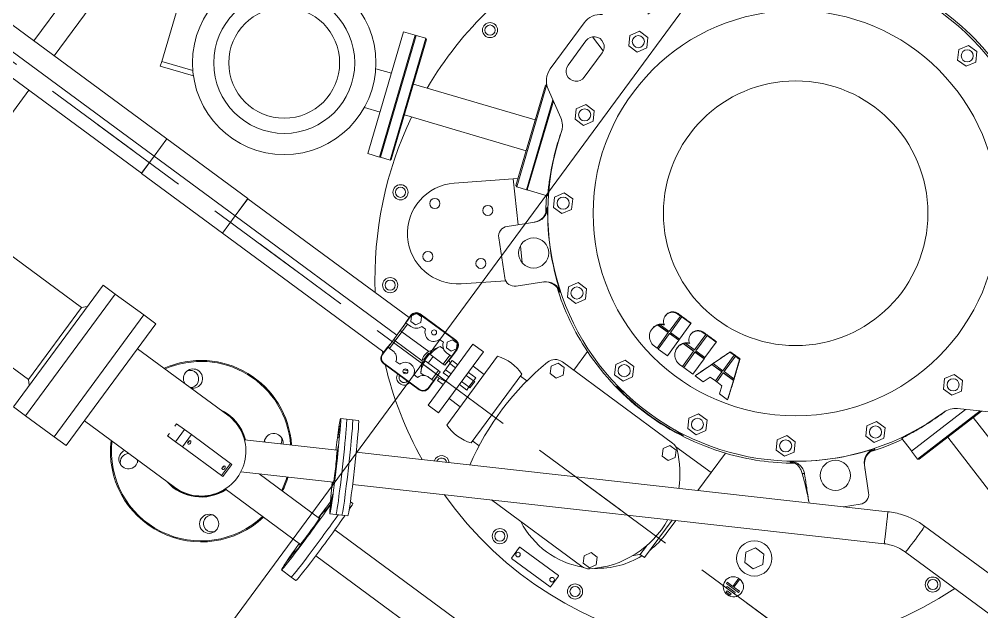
# Model space of a CAD drawing. Header units: metres. Extents: x 432095 to 435012, y 2470938 to 2473256.
# Drawn here: x 433751.678 to 433752.633, y 2471304.226 to 2471304.813 of the extents above; entities that cross this region are included whole.
import ezdxf

# ---------------------------------------------------------------- set-up
doc = ezdxf.new("R2010")
doc.units = ezdxf.units.M
doc.header["$MEASUREMENT"] = 0
for name, pattern in [('MB D$0$CHAIN', [0.3543, 0.2362, -0.0295, 0.0591, -0.0295]), ('MB D$0$DASHDOT', [1, 0.5, -0.25, 0, -0.25]), ('MB D$0$HIDDEN', [0.375, 0.25, -0.125])]:
    doc.linetypes.add(name, pattern=pattern)
doc.layers.add('cong trinh tram 110kv', color=7, linetype='Continuous', lineweight=5)
doc.layers.add('MB D$0$net dut du kien lam', color=8, linetype='MB D$0$HIDDEN', lineweight=20)

# ---------------------------------------------------------------- blocks, each defined once
blk = doc.blocks.new('MB D$0$MBA 63')
at = {"layer": 'MB D$0$net dut du kien lam', "color": 8, "linetype": 'MB D$0$DASHDOT', "ltscale": 0.5}
blk.add_line((102388.6, 36012.25), (102388.6, 25012.25), dxfattribs=at)
at = {"layer": 'MB D$0$net dut du kien lam', "color": 0, "linetype": 'ByBlock', "ltscale": 3}
blk.add_lwpolyline([(104138.6, 27512.25), (104138.6, 33512.25), (100638.6, 33512.25), (100638.6, 27512.25)], close=True, dxfattribs=at)
blk = doc.blocks.new('MB D$0$mba 1')
at = {"layer": 'cong trinh tram 110kv'}
for p, q in [((-21188.71, 6443.95), (-21203.71, 6443.95)), ((-21203.71, 6293.95), (-21203.71, 6443.95)), ((-21188.71, 6443.95), (-21188.71, 6293.95)), ((-21188.71, 6443.95), (-21188.71, 6293.95)), ((-21188.71, 6443.95), (-21153.71, 6443.95)), ((-21153.71, 6293.95), (-21153.71, 6443.95)), ((-21153.71, 6443.95), (-21138.71, 6443.95)), ((-21153.71, 6443.95), (-21153.71, 6293.95)), ((-21138.71, 6443.95), (-21138.71, 6293.95)), ((-21243.85, 6413.45), (-21207.71, 6413.45)), ((-21207.71, 6413.45), (-21203.71, 6417.45)), ((-21207.71, 6324.45), (-21207.71, 6413.45)), ((-21027.71, 6413.45), (-21138.71, 6413.45)), ((-20881.68, 6416.45), (-20893.67, 6416.45)), ((-20875.71, 6416.45), (-20881.68, 6416.45)), ((-20986.18, 6384.95), (-20893.57, 6384.95)), ((-20874.54, 6384.95), (-19414.72, 6384.95)), ((-21063.52, 6376.45), (-21053.62, 6376.45)), ((-21063.52, 6373.38), (-21063.52, 6376.45)), ((-21053.62, 6361.45), (-21053.62, 6376.45)), ((-21045.14, 6376.45), (-21053.62, 6376.45)), ((-21045.14, 6376.45), (-21045.14, 6361.45)), ((-21045.14, 6376.45), (-20997.05, 6376.45)), ((-20995.3, 6376.45), (-20997.05, 6376.45)), ((-20997.05, 6361.45), (-20997.05, 6376.45)), ((-20995.3, 6361.45), (-20995.3, 6376.45)), ((-21063.52, 6361.45), (-21063.52, 6364.52)), ((-21053.62, 6361.45), (-21063.52, 6361.45)), ((-21053.62, 6361.45), (-21045.14, 6361.45)), ((-20997.05, 6361.45), (-21045.14, 6361.45)), ((-20997.05, 6361.45), (-20995.3, 6361.45)), ((-20903.6, 6315.77), (-20983.75, 6362.04)), ((-20968, 6352.95), (-20893.57, 6352.95)), ((-20874.54, 6352.95), (-18367.7, 6352.95)), ((-20877.56, 6337.1), (-20887.95, 6343.1)), ((-20919.6, 6288.06), (-20999.75, 6334.33)), ((-20882.75, 6340.1), (-20872.36, 6334.11)), ((-21319.71, 6324.45), (-21207.71, 6324.45)), ((-21207.71, 6324.45), (-21203.71, 6320.45)), ((-21138.71, 6324.45), (-21027.71, 6324.45)), ((-20875.71, 6321.45), (-20878.65, 6321.45)), ((-20887.1, 6306.24), (-20427.63, 6040.84)), ((-21377.71, 6182.16), (-21377.71, 6296.57)), ((-21188.71, 6293.95), (-21203.71, 6293.95)), ((-21188.71, 6293.95), (-21153.71, 6293.95)), ((-21153.71, 6293.95), (-21138.71, 6293.95)), ((-20903.1, 6278.53), (-20443.63, 6013.13)), ((-20716.71, 6258.25), (-20716.71, 6271.65)), ((-20716.41, 6271.95), (-20669.01, 6271.95)), ((-20668.71, 6271.65), (-20668.71, 6258.25)), ((-20925.06, 6254.83), (-20935.45, 6260.83)), ((-20930.25, 6257.83), (-20919.86, 6251.83)), ((-20669.01, 6257.95), (-20716.41, 6257.95)), ((-20767.14, 6236.95), (-20655.86, 6236.95)), ((-20656.46, 6233.45), (-20660.21, 6226.95)), ((-20656.46, 6233.45), (-20648.96, 6233.45)), ((-20645.2, 6226.95), (-20648.96, 6233.45)), ((-20660.21, 6226.95), (-20656.46, 6220.45)), ((-20648.96, 6220.45), (-20656.46, 6220.45)), ((-20648.96, 6220.45), (-20645.2, 6226.95)), ((-20873.51, 6198.45), (-20873.51, 6123.45)), ((-20873.51, 6198.45), (-20860.51, 6198.45)), ((-20860.51, 6123.45), (-20860.51, 6198.45)), ((-20846.71, 6203.38), (-20846.71, 6118.53)), ((-20816.71, 6118.53), (-20816.71, 6203.38)), ((-20816.71, 6200.95), (-20808.73, 6200.95)), ((-20616.87, 6193.67), (-20621.58, 6198.8)), ((-20889.51, 6191.47), (-20933.51, 6191.47)), ((-20933.51, 6190.95), (-20933.51, 6191.47)), ((-20889.51, 6190.95), (-20933.51, 6190.95)), ((-20889.51, 6191.47), (-20889.51, 6190.95)), ((-20616.21, 6193.67), (-20616.87, 6193.67)), ((-20616.21, 6182.6), (-20616.21, 6193.67)), ((-20610.81, 6192.95), (-20616.21, 6192.95)), ((-20610.81, 6146.65), (-20610.81, 6192.95)), ((-21437.64, 6182.16), (-21238.84, 6182.16)), ((-21238.84, 6182.22), (-21138.84, 6182.22)), ((-21238.84, 6160.95), (-21238.84, 6182.22)), ((-21238.84, 6182.16), (-21238.84, 6160.95)), ((-21138.84, 6182.22), (-21138.84, 6160.95)), ((-21138.84, 6160.95), (-21138.84, 6182.16)), ((-20940.03, 6182.16), (-21138.84, 6182.16)), ((-20940.03, 6184.95), (-20939.51, 6184.95)), ((-20940.03, 6184.95), (-20940.03, 6176.22)), ((-20939.51, 6184.95), (-20939.51, 6175.95)), ((-20920.19, 6182.56), (-20924.83, 6182.56)), ((-20898.19, 6182.56), (-20902.83, 6182.56)), ((-20883.51, 6184.95), (-20882.98, 6184.95)), ((-20883.51, 6175.95), (-20883.51, 6184.95)), ((-20882.98, 6172.03), (-20882.98, 6184.95)), ((-20860.51, 6180.95), (-20846.71, 6180.95)), ((-20939.51, 6171.22), (-20940.03, 6176.22)), ((-20939.51, 6175.95), (-20939.51, 6165.19)), ((-20937.51, 6175.95), (-20939.51, 6175.95)), ((-20937.51, 6175.95), (-20933.51, 6175.95)), ((-20937.51, 6166.6), (-20937.51, 6175.95)), ((-20904.37, 6166.6), (-20898.22, 6177.25)), ((-20898.22, 6177.25), (-20894.18, 6177.25)), ((-20889.51, 6175.95), (-20885.51, 6175.95)), ((-20883.51, 6175.95), (-20885.51, 6175.95)), ((-20885.51, 6175.95), (-20885.51, 6164.97)), ((-20883.51, 6175.95), (-20883.51, 6164.97)), ((-20873.51, 6169.41), (-20883.16, 6170.93)), ((-20880.41, 6173.15), (-20873.51, 6173.15)), ((-20880.41, 6170.5), (-20880.41, 6173.15)), ((-20525.21, 6172.45), (-20520.21, 6172.45)), ((-20525.21, 6170.95), (-20525.21, 6172.45)), ((-20520.21, 6170.95), (-20525.21, 6170.95)), ((-20520.21, 6172.45), (-20520.21, 6170.95)), ((-21438.17, 6160.95), (-21238.84, 6160.95)), ((-21238.84, 6160.95), (-21238.84, 6139.73)), ((-21238.84, 6139.68), (-21238.84, 6160.95)), ((-21238.84, 6160.95), (-21138.84, 6160.95)), ((-21138.84, 6139.73), (-21138.84, 6160.95)), ((-20939.51, 6160.95), (-21138.84, 6160.95)), ((-21138.84, 6160.95), (-21138.84, 6139.68)), ((-20939.51, 6165.19), (-20939.51, 6156.7)), ((-20904.37, 6166.6), (-20937.51, 6166.6)), ((-20937.51, 6166.6), (-20937.51, 6155.29)), ((-20901.92, 6164.97), (-20903.68, 6164.97)), ((-20903.68, 6164.97), (-20903.68, 6156.92)), ((-20885.51, 6164.97), (-20901.92, 6164.97)), ((-20898.05, 6164.97), (-20898.05, 6156.92)), ((-20885.51, 6164.97), (-20883.51, 6164.97)), ((-20880.41, 6163.76), (-20873.51, 6163.76)), ((-20880.41, 6160.01), (-20880.41, 6163.76)), ((-20860.51, 6163.76), (-20851.51, 6163.76)), ((-20851.51, 6163.76), (-20851.51, 6160.01)), ((-20851.51, 6160.25), (-20850.11, 6160.25)), ((-20850.11, 6152.25), (-20850.11, 6160.25)), ((-20607.71, 6144.86), (-20607.71, 6160.95)), ((-20530.21, 6165.45), (-20515.21, 6165.45)), ((-20530.21, 6163.95), (-20530.21, 6165.45)), ((-20523.46, 6163.95), (-20530.21, 6163.95)), ((-20527.71, 6168.95), (-20517.71, 6168.95)), ((-20527.71, 6167.45), (-20527.71, 6168.95)), ((-20517.71, 6167.45), (-20527.71, 6167.45)), ((-20523.46, 6153.97), (-20523.46, 6163.95)), ((-20515.21, 6163.95), (-20521.96, 6163.95)), ((-20521.96, 6163.95), (-20521.96, 6153.97)), ((-20517.71, 6168.95), (-20517.71, 6167.45)), ((-20515.21, 6165.45), (-20515.21, 6163.95)), ((-20940.03, 6145.67), (-20939.51, 6150.67)), ((-20939.51, 6156.7), (-20939.51, 6145.95)), ((-20904.37, 6155.29), (-20937.51, 6155.29)), ((-20937.51, 6145.95), (-20937.51, 6155.29)), ((-20898.22, 6144.64), (-20904.37, 6155.29)), ((-20903.68, 6156.92), (-20901.92, 6156.92)), ((-20901.92, 6156.92), (-20885.51, 6156.92)), ((-20883.51, 6156.92), (-20885.51, 6156.92)), ((-20885.51, 6156.92), (-20885.51, 6145.95)), ((-20883.51, 6156.92), (-20883.51, 6145.95)), ((-20880.41, 6151.4), (-20883.16, 6150.96)), ((-20880.41, 6160.01), (-20873.51, 6160.01)), ((-20880.41, 6160.01), (-20880.41, 6152.5)), ((-20880.41, 6152.5), (-20873.51, 6152.5)), ((-20880.41, 6148.75), (-20880.41, 6152.5)), ((-20860.51, 6160.01), (-20851.51, 6160.01)), ((-20860.51, 6152.5), (-20851.51, 6152.5)), ((-20851.51, 6152.5), (-20851.51, 6160.01)), ((-20851.51, 6152.5), (-20851.51, 6148.75)), ((-20851.51, 6152.25), (-20850.11, 6152.25)), ((-20940.03, 6145.67), (-20940.03, 6136.95)), ((-20939.51, 6145.95), (-20937.51, 6145.95)), ((-20939.51, 6145.95), (-20939.51, 6136.95)), ((-20936.4, 6141.95), (-20939.28, 6136.95)), ((-20933.51, 6145.95), (-20937.51, 6145.95)), ((-20930.62, 6141.95), (-20936.4, 6141.95)), ((-20927.74, 6136.95), (-20930.62, 6141.95)), ((-20898.22, 6144.64), (-20894.18, 6144.64)), ((-20892.4, 6141.95), (-20895.28, 6136.95)), ((-20886.62, 6141.95), (-20892.4, 6141.95)), ((-20885.51, 6145.95), (-20889.51, 6145.95)), ((-20883.74, 6136.95), (-20886.62, 6141.95)), ((-20885.51, 6145.95), (-20883.51, 6145.95)), ((-20883.51, 6136.95), (-20883.51, 6145.95)), ((-20882.98, 6136.95), (-20882.98, 6149.87)), ((-20880.41, 6148.75), (-20873.51, 6148.75)), ((-20860.51, 6148.75), (-20851.51, 6148.75)), ((-21437.64, 6139.73), (-21238.84, 6139.73)), ((-21402.71, 6139.73), (-21402.71, 5642)), ((-21377.71, 5649.17), (-21377.71, 6139.73)), ((-21238.84, 6139.68), (-21138.84, 6139.68)), ((-20940.03, 6139.73), (-21138.84, 6139.73)), ((-20939.51, 6136.95), (-20940.03, 6136.95)), ((-20939.28, 6136.95), (-20936.4, 6131.95)), ((-20936.4, 6131.95), (-20930.62, 6131.95)), ((-20930.62, 6131.95), (-20927.74, 6136.95)), ((-20920.19, 6139.33), (-20924.83, 6139.33)), ((-20898.19, 6139.33), (-20902.83, 6139.33)), ((-20895.28, 6136.95), (-20892.4, 6131.95)), ((-20892.4, 6131.95), (-20886.62, 6131.95)), ((-20886.62, 6131.95), (-20883.74, 6136.95)), ((-20882.98, 6136.95), (-20883.51, 6136.95)), ((-20860.51, 6140.95), (-20846.71, 6140.95)), ((-20527.91, 6137.95), (-20533.1, 6128.95)), ((-20517.51, 6137.95), (-20527.91, 6137.95)), ((-20512.32, 6128.95), (-20517.51, 6137.95)), ((-20933.51, 6130.95), (-20889.51, 6130.95)), ((-20933.51, 6130.42), (-20933.51, 6130.95)), ((-20933.51, 6130.42), (-20889.51, 6130.42)), ((-20889.51, 6130.95), (-20889.51, 6130.42)), ((-20873.51, 6123.45), (-20860.51, 6123.45)), ((-20533.1, 6128.95), (-20527.91, 6119.95)), ((-20517.51, 6119.95), (-20512.32, 6128.95)), ((-20816.71, 6120.95), (-20808.73, 6120.95)), ((-20527.91, 6119.95), (-20517.51, 6119.95)), ((-20607.71, 6085.95), (-20607.71, 6107.91)), ((-20794.46, 6101.45), (-20798.21, 6094.95)), ((-20798.21, 6094.95), (-20794.46, 6088.45)), ((-20794.46, 6101.45), (-20786.96, 6101.45)), ((-20783.2, 6094.95), (-20786.96, 6101.45)), ((-20786.96, 6088.45), (-20783.2, 6094.95)), ((-20656.46, 6101.45), (-20660.21, 6094.95)), ((-20660.21, 6094.95), (-20656.46, 6088.45)), ((-20656.46, 6101.45), (-20648.96, 6101.45)), ((-20645.2, 6094.95), (-20648.96, 6101.45)), ((-20648.96, 6088.45), (-20645.2, 6094.95)), ((-21288.5, 6080.8), (-21286.79, 6085.5)), ((-21254.59, 6073.78), (-21286.79, 6085.5)), ((-20786.96, 6088.45), (-20794.46, 6088.45)), ((-20655.86, 6084.95), (-20791.64, 6084.95)), ((-20777.71, 6061.85), (-20777.71, 6084.95)), ((-20648.96, 6088.45), (-20656.46, 6088.45)), ((-20607.71, 6085.95), (-20651.06, 6085.95)), ((-20607.71, 6061.85), (-20607.71, 6085.95)), ((-21288.5, 6080.8), (-21312.44, 6015.02)), ((-21288.5, 6080.8), (-21258.29, 6069.81)), ((-20884.61, 6053.54), (-20918.43, 6082.13)), ((-20742.29, 6064.65), (-20747.51, 6055.67)), ((-20747.51, 6055.67), (-20742.34, 6046.65)), ((-20731.9, 6064.62), (-20742.29, 6064.65)), ((-20731.95, 6046.62), (-20726.73, 6055.61)), ((-20726.73, 6055.61), (-20731.9, 6064.62)), ((-20652.16, 6064.39), (-20657.38, 6055.41)), ((-20657.38, 6055.41), (-20652.21, 6046.39)), ((-20641.77, 6064.36), (-20652.16, 6064.39)), ((-20641.82, 6046.36), (-20636.6, 6055.35)), ((-20636.6, 6055.35), (-20641.77, 6064.36)), ((-20887.16, 6051.69), (-20915.45, 6023.4)), ((-20853.36, 6032.03), (-20873.02, 6051.69)), ((-20742.34, 6046.65), (-20731.95, 6046.62)), ((-20652.21, 6046.39), (-20641.82, 6046.36)), ((-21069.59, 6033.16), (-21112.69, 5914.76)), ((-21101.41, 5910.66), (-21058.31, 6029.06)), ((-21057.38, 6028.72), (-21100.47, 5910.32)), ((-21058.31, 6029.06), (-21069.59, 6033.16)), ((-21058.66, 6028.12), (-21057.38, 6028.72)), ((-21047.98, 6025.3), (-21057.38, 6028.72)), ((-20881.97, 6029.55), (-20893.53, 6016.99)), ((-20825.66, 6030.4), (-20830.88, 6021.42)), ((-20815.27, 6030.37), (-20825.66, 6030.4)), ((-20810.1, 6021.36), (-20815.27, 6030.37)), ((-20568.99, 6029.66), (-20574.21, 6020.68)), ((-20558.6, 6029.63), (-20568.99, 6029.66)), ((-20553.43, 6020.62), (-20558.6, 6029.63)), ((-20551.28, 6030.37), (-20550.68, 6030.99)), ((-20469.97, 6023.4), (-20481.68, 6035.11)), ((-20405.64, 6034.95), (-18827.7, 6034.95)), ((-21091.07, 5906.9), (-21047.98, 6025.3)), ((-21047.38, 6024.02), (-21089.79, 5907.49)), ((-21047.38, 6024.02), (-21047.98, 6025.3)), ((-20830.88, 6021.42), (-20825.71, 6012.4)), ((-20815.32, 6012.37), (-20810.1, 6021.36)), ((-20727.36, 6018.23), (-20724.16, 6018.22)), ((-20724.16, 6018.22), (-20724.22, 5999.31)), ((-20722.56, 6017.96), (-20724.16, 6017.96)), ((-20722.62, 5999.31), (-20722.56, 6018.22)), ((-20722.56, 6018.22), (-20711.36, 6018.18)), ((-20711.36, 6018.18), (-20711.42, 5999.28)), ((-20696.16, 6018.14), (-20692.96, 6018.13)), ((-20692.96, 6018.13), (-20693.02, 5999.22)), ((-20691.36, 6017.87), (-20692.96, 6017.87)), ((-20691.42, 5999.22), (-20691.36, 6018.13)), ((-20691.36, 6018.13), (-20680.16, 6018.09)), ((-20680.16, 6018.09), (-20680.22, 5999.19)), ((-20670.7, 5999.16), (-20677.36, 6018.09)), ((-20677.36, 6018.09), (-20677.36, 6017.64)), ((-20677.36, 6018.09), (-20667.3, 6018.06)), ((-20664.52, 6010.17), (-20667.3, 6018.06)), ((-20650.25, 6010.13), (-20647.43, 6018)), ((-20647.43, 6018), (-20637.36, 6017.97)), ((-20644.14, 5999.08), (-20637.36, 6017.97)), ((-20637.36, 6017.97), (-20637.37, 6017.31)), ((-20574.21, 6020.68), (-20569.04, 6011.66)), ((-20558.65, 6011.63), (-20553.43, 6020.62)), ((-20915.45, 6009.26), (-20895.79, 5989.6)), ((-20825.71, 6012.4), (-20815.32, 6012.37)), ((-20664.52, 6010.17), (-20658.19, 6010.15)), ((-20658.19, 6010.15), (-20658.22, 5999.12)), ((-20658.19, 6009.89), (-20656.59, 6009.89)), ((-20656.62, 5999.12), (-20656.59, 6010.15)), ((-20656.59, 6010.15), (-20650.25, 6010.13)), ((-20569.04, 6011.66), (-20558.65, 6011.63)), ((-20489.63, 5989.59), (-20469.94, 6009.33)), ((-21084.3, 5992.76), (-21099.54, 5998.31)), ((-20983.17, 6005.92), (-20938.68, 5967.95)), ((-20907.74, 6001.55), (-20938.68, 5967.95)), ((-20739.4, 6005.83), (-20739.4, 6006.45)), ((-20737.02, 5999.35), (-20737.02, 5999.09)), ((-20724.22, 5999.31), (-20737.02, 5999.35)), ((-20737.02, 5999.09), (-20724.22, 5999.05)), ((-20724.22, 5999.31), (-20724.22, 5999.05)), ((-20711.42, 5999.28), (-20722.62, 5999.31)), ((-20722.62, 5999.05), (-20722.62, 5999.31)), ((-20722.62, 5999.05), (-20711.42, 5999.01)), ((-20711.42, 5999.28), (-20711.42, 5999.01)), ((-20711.42, 5999.01), (-20711.42, 5997.7)), ((-20708.2, 6005.91), (-20708.2, 6006.36)), ((-20705.82, 5999.26), (-20705.82, 5999)), ((-20693.02, 5999.22), (-20705.82, 5999.26)), ((-20705.82, 5999), (-20693.02, 5998.96)), ((-20693.02, 5999.22), (-20693.02, 5998.96)), ((-20691.42, 5998.96), (-20691.42, 5999.22)), ((-20680.22, 5999.19), (-20691.42, 5999.22)), ((-20691.42, 5998.96), (-20680.22, 5998.92)), ((-20680.22, 5999.19), (-20680.22, 5998.92)), ((-20680.22, 5998.92), (-20680.22, 5997.61)), ((-20670.7, 5998.9), (-20670.7, 5999.16)), ((-20658.22, 5999.12), (-20670.7, 5999.16)), ((-20670.14, 5997.32), (-20670.7, 5998.9)), ((-20670.7, 5998.9), (-20658.22, 5998.86)), ((-20658.22, 5999.12), (-20658.22, 5998.86)), ((-20644.14, 5999.08), (-20656.62, 5999.12)), ((-20656.62, 5998.86), (-20656.62, 5999.12)), ((-20656.62, 5998.86), (-20644.14, 5998.82)), ((-20644.7, 5997.25), (-20644.14, 5998.82)), ((-20644.14, 5999.08), (-20644.14, 5998.82)), ((-20405.63, 6002.95), (-19811.09, 6002.95)), ((-20735.58, 5997.77), (-20724.22, 5997.74)), ((-20735.58, 5997.77), (-20735.58, 5997.51)), ((-20724.22, 5997.74), (-20724.28, 5978.83)), ((-20722.68, 5978.82), (-20722.62, 5997.73)), ((-20722.62, 5997.73), (-20711.42, 5997.7)), ((-20711.42, 5997.7), (-20711.48, 5978.79)), ((-20704.38, 5997.68), (-20704.38, 5997.42)), ((-20704.38, 5997.68), (-20693.02, 5997.65)), ((-20693.02, 5997.65), (-20693.08, 5978.74)), ((-20691.48, 5978.73), (-20691.42, 5997.64)), ((-20691.42, 5997.64), (-20680.22, 5997.61)), ((-20680.22, 5997.61), (-20680.28, 5978.7)), ((-20663.48, 5978.65), (-20670.14, 5997.58)), ((-20670.14, 5997.58), (-20658.22, 5997.55)), ((-20670.14, 5997.58), (-20670.14, 5997.32)), ((-20658.22, 5997.55), (-20658.28, 5978.64)), ((-20656.68, 5978.63), (-20656.62, 5997.54)), ((-20656.62, 5997.54), (-20644.7, 5997.51)), ((-20651.48, 5978.62), (-20644.7, 5997.51)), ((-20644.7, 5997.51), (-20644.7, 5997.25)), ((-21063.11, 5980.79), (-20944.71, 5937.7)), ((-20736.45, 5987.12), (-20736.45, 5987.73)), ((-20736.45, 5987.12), (-20736.45, 5987.12)), ((-20727.48, 5978.29), (-20727.48, 5978.84)), ((-20724.28, 5978.83), (-20727.48, 5978.84)), ((-20724.28, 5978.83), (-20724.28, 5978.57)), ((-20711.48, 5978.79), (-20722.68, 5978.82)), ((-20722.68, 5978.56), (-20722.68, 5978.82)), ((-20711.48, 5978.79), (-20711.48, 5978.33)), ((-20705.25, 5987.19), (-20705.25, 5987.64)), ((-20693.08, 5978.74), (-20696.28, 5978.75)), ((-20696.28, 5978.75), (-20696.23, 5978.31)), ((-20693.08, 5978.74), (-20693.08, 5978.48)), ((-20680.28, 5978.7), (-20691.48, 5978.73)), ((-20691.48, 5978.47), (-20691.48, 5978.73)), ((-20967.97, 5873.8), (-20932.4, 5971.52)), ((-20931.12, 5972.12), (-20967.28, 5872.77)), ((-20932.4, 5971.52), (-20931.12, 5972.12)), ((-20931.12, 5972.12), (-20921.72, 5968.7)), ((-20894.14, 5970.37), (-20894.14, 5970.37)), ((-20722.68, 5978.56), (-20724.28, 5978.57)), ((-20693.08, 5978.48), (-20691.48, 5978.47)), ((-20680.28, 5978.7), (-20680.28, 5978.26)), ((-20658.28, 5978.64), (-20663.48, 5978.65)), ((-20663.48, 5978.14), (-20663.48, 5978.65)), ((-20658.28, 5978.64), (-20658.28, 5978.38)), ((-20658.28, 5978.38), (-20656.68, 5978.37)), ((-20651.48, 5978.62), (-20656.68, 5978.63)), ((-20656.68, 5978.37), (-20656.68, 5978.63)), ((-20651.48, 5978.62), (-20651.48, 5978.03)), ((-20439.5, 5918.2), (-20232.51, 5977.55)), ((-21097.98, 5955.17), (-21113.23, 5960.72)), ((-20953.55, 5881.25), (-20921.72, 5968.7)), ((-20920.82, 5968.27), (-20952.21, 5882.02)), ((-20938.68, 5967.95), (-20934.88, 5964.7)), ((-20921.12, 5967.42), (-20921.72, 5968.7)), ((-20920.78, 5968.36), (-20921.72, 5968.7)), ((-20901.4, 5961.2), (-20920.82, 5968.27)), ((-20901.38, 5961.24), (-20901.31, 5961.22)), ((-20889.58, 5966.85), (-20894.8, 5957.87)), ((-20879.19, 5966.82), (-20889.58, 5966.85)), ((-20874.02, 5957.81), (-20879.19, 5966.82)), ((-20505.44, 5965.74), (-20510.66, 5956.76)), ((-20495.05, 5965.71), (-20505.44, 5965.74)), ((-20489.88, 5956.7), (-20495.05, 5965.71)), ((-21074.06, 5950.72), (-20955.66, 5907.62)), ((-20894.8, 5957.87), (-20889.63, 5948.85)), ((-20879.24, 5948.82), (-20874.02, 5957.81)), ((-20510.66, 5956.76), (-20505.49, 5947.74)), ((-20495.1, 5947.71), (-20489.88, 5956.7)), ((-20475.37, 5946.3), (-20460.34, 5950.61)), ((-20460.34, 5950.61), (-20460.27, 5950.73)), ((-20460.27, 5950.73), (-20450.66, 5953.49)), ((-20460.27, 5950.73), (-20441.59, 5885.57)), ((-20429.1, 5878.31), (-20450.66, 5953.49)), ((-20449.42, 5952.8), (-20450.66, 5953.49)), ((-20449.42, 5952.8), (-20427.86, 5877.59)), ((-20889.63, 5948.85), (-20879.24, 5948.82)), ((-20505.49, 5947.74), (-20495.1, 5947.71)), ((-20475.39, 5946.34), (-20475.39, 5946.35)), ((-20430.68, 5887.44), (-20223.69, 5946.79)), ((-21101.41, 5910.66), (-21112.69, 5914.76)), ((-21101.07, 5911.6), (-21100.47, 5910.32)), ((-21091.07, 5906.9), (-21100.47, 5910.32)), ((-21089.79, 5907.49), (-21091.07, 5906.9)), ((-20936.65, 5890.94), (-20963.58, 5875.5)), ((-20924.31, 5883.68), (-20929.53, 5874.7)), ((-20913.92, 5883.65), (-20924.31, 5883.68)), ((-20908.75, 5874.64), (-20913.92, 5883.65)), ((-20421.58, 5873.94), (-20448.42, 5889.54)), ((-20967.97, 5873.8), (-20967.43, 5872.63)), ((-20929.53, 5874.7), (-20924.36, 5865.68)), ((-20913.97, 5865.65), (-20908.75, 5874.64)), ((-20471.19, 5882.37), (-20476.41, 5873.39)), ((-20460.8, 5882.34), (-20471.19, 5882.37)), ((-20455.63, 5873.33), (-20460.8, 5882.34)), ((-20924.36, 5865.68), (-20913.97, 5865.65)), ((-20476.41, 5873.39), (-20471.24, 5864.37)), ((-20471.24, 5864.37), (-20460.85, 5864.34)), ((-20460.85, 5864.34), (-20455.63, 5873.33)), ((-20973.63, 5858.21), (-20973.79, 5801.3)), ((-20961.75, 5814.7), (-20961.66, 5844.7)), ((-20941.66, 5844.69), (-20941.75, 5814.69)), ((-20942, 5812.5), (-20958.86, 5807.66)), ((-20924.57, 5793.55), (-20929.79, 5784.56)), ((-20914.18, 5793.52), (-20924.57, 5793.55)), ((-20909.01, 5784.5), (-20914.18, 5793.52)), ((-20929.79, 5784.56), (-20924.62, 5775.55)), ((-20914.23, 5775.52), (-20909.01, 5784.5)), ((-20924.62, 5775.55), (-20914.23, 5775.52)), ((-20653.47, 5611.27), (-20658.69, 5602.29)), ((-20643.07, 5611.24), (-20653.47, 5611.27)), ((-20637.9, 5602.23), (-20643.07, 5611.24)), ((-20658.69, 5602.29), (-20653.52, 5593.27)), ((-20643.13, 5593.24), (-20637.9, 5602.23)), ((-20653.52, 5593.27), (-20643.13, 5593.24))]:
    blk.add_line(p, q, dxfattribs=at)
at = {"layer": 'cong trinh tram 110kv', "linetype": 'MB D$0$CHAIN', "ltscale": 21.168501}
blk.add_line((-14658.04, 6168.95), (-22753.16, 6168.95), dxfattribs=at)
at = {"layer": 'cong trinh tram 110kv'}
for centre, radius in [((-20978.52, 6422.21), 9.5), ((-20739.05, 6260.91), 7.5), ((-20739.05, 6260.91), 5.05), ((-20713.71, 6264.95), 2.3), ((-20671.71, 6264.95), 2.3), ((-20646.37, 6260.91), 7.5), ((-20646.37, 6260.91), 5.05), ((-20911.51, 6184.95), 2.5), ((-20522.71, 6128.95), 17.5), ((-20974.35, 6125.06), 7.5), ((-20911.51, 6136.95), 2.5), ((-20974.35, 6125.06), 5.05), ((-21189.81, 6009.88), 91), ((-20961.05, 6079.99), 5), ((-21189.81, 6009.88), 70), ((-21189.81, 6009.88), 55), ((-20914.66, 6054.28), 5), ((-20737.12, 6055.64), 6), ((-20646.99, 6055.38), 6), ((-21020.69, 6044.8), 7.5), ((-21020.69, 6044.8), 5.05), ((-20364.73, 6044.8), 7.5), ((-20364.73, 6044.8), 5.05), ((-20986.76, 6033.61), 5), ((-20692.71, 5828.95), 201), ((-20878.68, 6014.92), 15), ((-20820.49, 6021.39), 6), ((-20563.82, 6020.65), 6), ((-20506.74, 6014.92), 15), ((-20940.37, 6007.9), 5), ((-20884.41, 5957.84), 6), ((-20692.71, 5828.95), 131.23), ((-20500.27, 5956.73), 6), ((-20919.14, 5874.67), 6), ((-20466.02, 5873.36), 6), ((-21044.67, 5862.61), 7.5), ((-21044.67, 5862.61), 5.05), ((-20919.4, 5784.53), 6), ((-20648.3, 5602.26), 6)]:
    blk.add_circle(centre, radius, dxfattribs=at)
for centre, radius, start, end in [((-21027.71, 6368.95), 90, 10.24035, 150.36688), ((-21027.71, 6368.95), 89, 10.35667, 150), ((-21080.97, 6418.13), 9.5, 330.43686, 209.56314), ((-20976.44, 6420.21), 8.5, 34.72881, 237.54908), ((-21078.97, 6420.21), 8.5, 124.72881, 232.74137), ((-21078.97, 6420.21), 8.5, 307.25863, 327.54908), ((-21027.71, 6368.95), 45.5, 20.58817, 102.03457), ((-21027.71, 6368.95), 45, 20.8275, 98.54908), ((-21027.71, 6368.95), 44.5, 270, 90), ((-21027.71, 6368.95), 89, 340.35667, 349.64333), ((-21027.71, 6368.95), 90, 340.24035, 349.75965), ((-21027.71, 6368.95), 45.5, 257.96543, 309.41183), ((-21027.71, 6368.95), 45, 261.45092, 309.1725), ((-21027.71, 6368.95), 90, 209.63312, 319.75965), ((-21027.71, 6368.95), 89, 210, 319.64333), ((-21076.9, 6315.68), 9.5, 112.7278, 67.2722), ((-21078.97, 6317.68), 8.5, 214.72881, 52.74137), ((-20974.45, 6319.76), 9.5, 150.20421, 329.79579), ((-20976.44, 6317.68), 8.5, 131.02102, 147.54908), ((-20976.44, 6317.68), 8.5, 304.72881, 348.97898), ((-20692.71, 5908.95), 370, 19.90981, 108.1511), ((-20716.41, 6271.65), 0.3, 90, 180), ((-20669.01, 6271.65), 0.3, 0, 90), ((-20716.41, 6258.25), 0.3, 180, 270), ((-20669.01, 6258.25), 0.3, 270, 0), ((-20692.71, 5908.95), 370, 114.50052, 130.21895), ((-20828.56, 6236.92), 7.5, 159.63558, 320.34189), ((-20828.56, 6236.92), 5.05, 164.39086, 315.58661), ((-20692.71, 6160.95), 85, 63.27676, 116.60468), ((-20655.86, 6224.95), 12, 50.45136, 90), ((-20708.71, 6160.95), 95, 352.64046, 50.45136), ((-20692.71, 6160.95), 85, 22.11523, 55.41369), ((-20541.71, 6160.95), 270, 166.98892, 194.36286), ((-20831.71, 6160.95), 45, 70.52878, 109.47122), ((-20933.51, 6184.95), 6.53, 90, 180), ((-20933.51, 6184.95), 6, 90, 180), ((-20908.82, 6190.59), 7.5, 6.77735, 173.22265), ((-20908.82, 6190.59), 5.05, 10.08799, 169.91201), ((-20889.51, 6184.95), 6.53, 0, 90), ((-20889.51, 6184.95), 6, 0, 90), ((-20692.71, 5908.95), 370, 131.94734, 132.40351), ((-20933.51, 6184.95), 9, 270, 344.61785), ((-20911.51, 6184.95), 9, 195.38215, 344.61785), ((-20908.82, 6190.59), 7.5, 226.31428, 262.6966), ((-20908.82, 6190.59), 5.05, 221.97545, 267.03543), ((-20889.51, 6184.95), 9, 195.38215, 238.74318), ((-20692.71, 6160.95), 85, 0, 15.52165), ((-20522.71, 6163.95), 10, 274.30122, 265.69878), ((-20522.71, 6163.95), 10, 265.69878, 274.30122), ((-20933.51, 6136.95), 9, 15.38215, 90), ((-20911.51, 6136.95), 9, 15.38215, 164.61785), ((-20889.51, 6136.95), 9, 121.25682, 164.61785), ((-20692.71, 5908.95), 370, 141.40964, 169.20304), ((-20933.51, 6136.95), 6.53, 180, 270), ((-20933.51, 6136.95), 6, 180, 270), ((-20889.51, 6136.95), 6, 270, 0), ((-20889.51, 6136.95), 6.53, 270, 0), ((-20831.71, 6160.95), 45, 250.52878, 289.47122), ((-20708.71, 6160.95), 95, 309.54864, 332.75642), ((-20950.71, 6043.95), 50, 49.7844, 229.51925), ((-20791.64, 6096.95), 12, 194.36286, 270), ((-20655.86, 6096.95), 12, 270, 309.54864), ((-20692.71, 5828.95), 246, 17.02484, 162.64458), ((-20692.71, 5828.95), 247.93, 69.95078, 110.04922), ((-20692.71, 5828.95), 247.51, 80.33346, 99.66654), ((-20692.71, 5828.95), 248, 110.04405, 126.34575), ((-20692.71, 5828.95), 248, 53.74386, 69.95595), ((-20880.09, 6044.61), 10, 45, 135), ((-20505.33, 6044.61), 10, 128.91098, 135.30875), ((-20692.71, 5828.95), 246.12, 125.07403, 144.92806), ((-20692.71, 5828.95), 246.12, 35.07556, 54.92497), ((-20908.38, 6016.33), 10, 135, 225), ((-20477.04, 6016.33), 10, 315.42444, 45), ((-20692.71, 5828.95), 247.88, 143.72416, 147.65419), ((-20692.71, 5828.95), 248, 28.33986, 36.34303), ((-20692.71, 5908.95), 370, 174.26577, 205.47383), ((-20692.71, 5908.95), 370, 210.54164, 1.45836), ((-20946.6, 5908.29), 20, 299.83471, 342.64458), ((-20438.37, 5906.83), 20, 197.02484, 239.83471), ((-20953.63, 5858.15), 20, 119.83471, 179.83471), ((-20951.66, 5844.69), 10, 359.97149, 179.97159), ((-20951.75, 5814.69), 10, 179.97149, 359.9716), ((-20953.79, 5801.25), 20, 179.83471, 239.83471), ((-20692.71, 5828.95), 246, 197.02484, 342.64458), ((-20692.71, 5828.95), 248, 248.65516, 291.34484)]:
    blk.add_arc(centre, radius, start, end, dxfattribs=at)
for centre, major_axis, ratio, start_param, end_param in [((-20893.67, 6368.95), (0, 47.5), 0.026177, 3.950463, 7.510421), ((-20881.68, 6368.95), (0, 47.5), 0.026177, 4.028248, 6.283185), ((-20875.71, 6368.95), (0, 47.5), 0.026177, 3.932028, 6.283185), ((-20893.67, 6368.95), (0, 16.5), 0.026177, 2.894784, 6.529994), ((-21044.43, 6368.95), (0, 2), 0.707107, 3.989655, 5.435123), ((-21002, 6368.95), (0, 2), 0.707107, 3.989655, 5.435123), ((-20893.67, 6368.95), (0, -47.5), 0.026177, 5.05595, 5.558282), ((-20911.7, 6301.97), (-23.75, -41.14), 0.026177, 5.05595, 10.652013), ((-20893.08, 6338.89), (0, 6), 0.026177, 4.185123, 8.464745), ((-20906.5, 6298.97), (-23.75, -41.14), 0.026177, 0, 3.141593), ((-20901.31, 6295.97), (23.75, 41.14), 0.026177, 3.141593, 6.283185), ((-20896.11, 6292.97), (23.75, 41.14), 0.026177, 3.141593, 6.283185), ((-20875.71, 6368.95), (0, -47.5), 0.026177, 0, 0.537794), ((-20911.7, 6301.97), (8.25, 14.29), 0.026177, 2.894784, 6.529994), ((-20904.75, 6315.79), (3, 5.2), 0.026177, 4.80527, 7.761101), ((-20888.81, 6160.95), (0, -23.06), 0.57735, 3.926991, 4.536951), ((-20882.35, 6160.95), (0, 12.6), 0.105104, 0.496317, 1.061352), ((-20937.51, 6165.19), (-2, 0), 0.707107, 4.712389, 6.283185), ((-20901.1, 6160.95), (0, 8), 0.57735, 0.785398, 2.356194), ((-20937.51, 6156.7), (-2, 0), 0.707107, 0, 1.570796), ((-20888.81, 6160.95), (0, -23.06), 0.57735, 4.887827, 5.497787), ((-20882.35, 6160.95), (0, 12.6), 0.105104, 2.08024, 2.645275), ((-20435.63, 6026.99), (8, 13.86), 0.026177, 3.141589, 6.283178), ((-20435.71, 6026.69), (8.09, 14.15), 0.026177, 6.283062, 6.283064), ((-20843.26, 6043.14), (10.64, 10.57), 0.989264, 3.144525, 4.542063), ((-20842.77, 6042.64), (10.53, -10.68), 0.99989, 4.720842, 6.118179), ((-20690.79, 5827.02), (176.38, -176.68), 0.999941, 2.971737, 2.972767), ((-20405.64, 6018.95), (0, 16), 0.026422, 3.141588, 6.283178), ((-20727.4, 6006.41), (-12, 0.03), 0.984808, 4.712389, 6.926686), ((-20696.2, 6006.32), (-12, 0.03), 0.984808, 4.712389, 6.926686), ((-20435.49, 6027.36), (-8.13, -14.23), 0.026177, 6.283064, 6.283065), ((-20405.63, 6078.95), (-18.37, -73.75), 0.999636, 6.003654, 6.003811), ((-20727.4, 6006.15), (12, -0.03), 0.984808, 3.785094, 3.964805), ((-20696.2, 6006.06), (12, -0.03), 0.984808, 3.785094, 3.964805), ((-20906.91, 5979.5), (-10.57, -10.64), 0.989264, 1.741168, 3.138454), ((-20906.41, 5979.01), (10.68, -10.53), 0.99989, 0.16441, 1.562279), ((-20727.45, 5987.7), (-9, 0.03), 0.984808, 5.225248, 7.853982), ((-20727.4, 6006.41), (12, -0.03), 0.984808, 3.964805, 4.335528), ((-20696.25, 5987.61), (-9, 0.03), 0.984808, 5.225248, 7.853982), ((-20696.2, 6006.32), (12, -0.03), 0.984808, 3.964805, 4.335528), ((-20479.01, 5979.01), (10.7, 10.51), 0.999888, 1.581366, 2.977944), ((-20478.51, 5979.5), (10.56, -10.65), 0.989164, 3.145921, 4.544843), ((33804.59, -48254.14), (73115.91, 73410.31), 0.740739, 1.569589, 1.569646), ((-20690.79, 5827.02), (176.38, -176.68), 0.999941, 3.312111, 3.313141), ((-20692.71, 5828.8), (861.01, -2.48), 0.173648, 1.570799, 1.575388)]:
    blk.add_ellipse(centre, major_axis=major_axis, ratio=ratio, start_param=start_param, end_param=end_param, dxfattribs=at)
for centre, major_axis, ratio in [((-20894.26, 6399), (0, 6), 0.026177), ((-20892.88, 6391.38), (0, 6), 0.026177), ((-21042.31, 6368.95), (0, 2), 0.707107), ((-20999.88, 6368.95), (0, 2), 0.707107), ((-20894.46, 6346.52), (0, -6), 0.026177), ((-20894.26, 6331.36), (3, 5.2), 0.026177), ((-20918.64, 6288.14), (-3, -5.2), 0.026177), ((-20929.13, 6272.57), (-3, -5.2), 0.026177)]:
    blk.add_ellipse(centre, major_axis=major_axis, ratio=ratio, dxfattribs=at)
for points, knots in [([(-20894.18, 6177.25), (-20893.89, 6177.08), (-20893.58, 6176.91), (-20892.69, 6176.5), (-20892.08, 6176.3), (-20890.81, 6176.02), (-20890.16, 6175.95), (-20889.51, 6175.95)], [-0.4989831, -0.4989831, -0.4989831, -0.4989831, -0.3880109, -0.3880109, -0.1940055, -0.1940055, 0, 0, 0, 0]), ([(-20889.51, 6145.95), (-20890.16, 6145.95), (-20890.81, 6145.88), (-20892.08, 6145.6), (-20892.69, 6145.39), (-20893.58, 6144.98), (-20893.89, 6144.82), (-20894.18, 6144.64)], [4.6428141, 4.6428141, 4.6428141, 4.6428141, 4.8368195, 4.8368195, 5.030825, 5.030825, 5.1417972, 5.1417972, 5.1417972, 5.1417972]), ([(-20533.69, 6033.5), (-20531.83, 6034.95), (-20529.78, 6036.58), (-20524.73, 6040.67), (-20521.65, 6043.21), (-20517.6, 6046.78), (-20516.55, 6047.73), (-20514.69, 6049.46), (-20513.85, 6050.27), (-20513, 6051.1)], [0, 0, 0, 0, 0.867267, 0.867267, 2.116727, 2.116727, 2.559824, 2.559824, 2.917667, 2.917667, 2.917667, 2.917667]), ([(-20512.44, 6051.65), (-20515.75, 6048.35), (-20518.76, 6045.34), (-20525.4, 6038.68), (-20528.29, 6035.78), (-20532.04, 6032.01)], [0.000632, 0.000632, 0.000632, 0.000632, 1.404958, 1.404958, 2.674176, 2.674176, 2.674176, 2.674176]), ([(-20427.63, 6040.84), (-20423.51, 6038.46), (-20418.94, 6036.74), (-20411.44, 6035.24), (-20408.53, 6034.95), (-20405.64, 6034.95)], [0, 0, 0, 0, 1.427338, 1.427338, 2.296263, 2.296263, 2.296263, 2.296263]), ([(-20834.77, 6030.98), (-20834.7, 6030.91), (-20834.54, 6030.78), (-20834.36, 6030.57), (-20834.21, 6030.44), (-20834.14, 6030.37)], [0, 0, 0, 0, 0.3333333, 0.6666667, 0.9976189, 0.9976189, 0.9976189, 0.9976189]), ([(-20532.04, 6032.01), (-20532.52, 6031.54), (-20533.13, 6031.02), (-20534.25, 6030.2), (-20534.84, 6029.81), (-20535.89, 6029.24), (-20536.32, 6029.03), (-20537.34, 6028.6), (-20537.94, 6028.38), (-20539.37, 6027.98), (-20540.2, 6027.81), (-20542.84, 6027.53), (-20544.65, 6027.66), (-20548.86, 6028.75), (-20550.54, 6029.85), (-20551.28, 6030.37)], [-0.8190846, -0.8190846, -0.8190846, -0.8190846, -0.7491737, -0.7491737, -0.6729731, -0.6729731, -0.6221494, -0.6221494, -0.5543083, -0.5543083, -0.4637128, -0.4637128, -0.2709866, -0.2709866, -0.0003293, -0.0003293, -0.0003293, -0.0003293]), ([(-20547.28, 6029.19), (-20547.28, 6029.19), (-20547.23, 6029.15), (-20546.55, 6029.01), (-20546.34, 6028.97), (-20545.83, 6028.9), (-20545.58, 6028.87), (-20544.94, 6028.84), (-20544.56, 6028.84), (-20543.54, 6028.89), (-20542.87, 6028.97), (-20541.51, 6029.26), (-20540.82, 6029.46), (-20539.09, 6030.09), (-20538.05, 6030.6), (-20535.83, 6031.9), (-20534.66, 6032.76), (-20533.69, 6033.51)], [0.079466, 0.079466, 0.079466, 0.079466, 1.419573, 1.419573, 1.808917, 1.808917, 2.051687, 2.051687, 2.273222, 2.273222, 2.52318, 2.52318, 2.753327, 2.753327, 3.118129, 3.118129, 3.591969, 3.591969, 3.591969, 3.591969]), ([(-20533.69, 6033.5), (-20533.74, 6033.47), (-20533.78, 6033.42), (-20533.82, 6033.38), (-20533.85, 6033.34), (-20533.88, 6033.3), (-20533.9, 6033.26), (-20534.03, 6033.02), (-20534, 6032.8), (-20533.84, 6032.6), (-20533.82, 6032.56), (-20533.79, 6032.53), (-20533.75, 6032.5), (-20533.5, 6032.26), (-20533.01, 6032), (-20532.04, 6032.01)], [0.419083, 0.419083, 0.419083, 0.419083, 0.4634896, 0.4634896, 0.4634896, 0.5, 0.5, 0.5, 0.7162513, 0.7162513, 0.7162513, 0.75, 0.75, 0.75, 1, 1, 1, 1]), ([(-20637.37, 6017.31), (-20638.93, 6012.94), (-20642.07, 6004.21), (-20646.77, 5991.12), (-20649.91, 5982.39), (-20651.48, 5978.03)], [0.0000226, 0.0000226, 0.0000226, 0.0000226, 0.3333333, 0.6666667, 1, 1, 1, 1]), ([(-20405.63, 6002.95), (-20413.85, 6002.95), (-20422.16, 6004.31), (-20434.68, 6008.54), (-20439.28, 6010.62), (-20443.62, 6013.12), (-20443.62, 6013.13), (-20443.63, 6013.13)], [0, 0, 0, 0, 2.464343, 2.464343, 3.964956, 3.964956, 3.966146, 3.966146, 3.966146, 3.966146]), ([(-20732.4, 5995.1), (-20732.89, 5995.32), (-20733.36, 5995.56), (-20735.01, 5996.58), (-20736.17, 5997.61), (-20737.98, 6000.04), (-20738.64, 6001.43), (-20739.26, 6003.76), (-20739.4, 6004.79), (-20739.4, 6005.83)], [2.440202, 2.440202, 2.440202, 2.440202, 2.594986, 2.594986, 3.027345, 3.027345, 3.459703, 3.459703, 3.76119, 3.76119, 3.76119, 3.76119]), ([(-20701.08, 5995.09), (-20702.25, 5995.61), (-20703.33, 5996.3), (-20705.29, 5998.04), (-20706.26, 5999.26), (-20707.62, 6001.96), (-20708.03, 6003.44), (-20708.18, 6005.2), (-20708.2, 6005.55), (-20708.2, 6005.91)], [2.229954, 2.229954, 2.229954, 2.229954, 2.591771, 2.591771, 3.023732, 3.023732, 3.455694, 3.455694, 3.561213, 3.561213, 3.561213, 3.561213]), ([(-20489.3, 5989.93), (-20489.27, 5989.96), (-20489.24, 5989.99), (-20489.21, 5990.02), (-20489.18, 5990.05), (-20489.15, 5990.08), (-20489.11, 5990.11)], [0.3409034, 0.3409034, 0.3409034, 0.3409034, 0.6666667, 0.6666667, 0.6666667, 0.9999998, 0.9999998, 0.9999998, 0.9999998]), ([(-20727.48, 5978.29), (-20727.97, 5978.29), (-20728.46, 5978.32), (-20730.09, 5978.58), (-20731.19, 5978.99), (-20733.05, 5980.09), (-20733.94, 5980.85), (-20735.33, 5982.67), (-20735.84, 5983.71), (-20736.34, 5985.49), (-20736.45, 5986.3), (-20736.45, 5987.12)], [1.495382, 1.495382, 1.495382, 1.495382, 1.634052, 1.634052, 1.961043, 1.961043, 2.28775, 2.28775, 2.614458, 2.614458, 2.850185, 2.850185, 2.850185, 2.850185]), ([(-20696.23, 5978.31), (-20697.27, 5978.32), (-20698.37, 5978.5), (-20700.48, 5979.27), (-20701.48, 5979.88), (-20703.1, 5981.32), (-20703.82, 5982.24), (-20704.84, 5984.28), (-20705.14, 5985.41), (-20705.24, 5986.71), (-20705.25, 5986.95), (-20705.25, 5987.19)], [1.323036, 1.323036, 1.323036, 1.323036, 1.631976, 1.631976, 1.958379, 1.958379, 2.284774, 2.284774, 2.61117, 2.61117, 2.683122, 2.683122, 2.683122, 2.683122]), ([(-20894.14, 5970.37), (-20894.21, 5970.44), (-20894.33, 5970.59), (-20894.54, 5970.78), (-20894.67, 5970.93), (-20894.74, 5971)], [0.0022911, 0.0022911, 0.0022911, 0.0022911, 0.3333333, 0.6666667, 1, 1, 1, 1]), ([(-20727.48, 5978.29), (-20725.7, 5978.29), (-20723.92, 5978.3), (-20722.15, 5978.31), (-20720.37, 5978.31), (-20718.59, 5978.32), (-20716.81, 5978.32), (-20715.03, 5978.32), (-20713.26, 5978.33), (-20711.48, 5978.33)], [0, 0, 0, 0, 0.333333, 0.333333, 0.333333, 0.666667, 0.666667, 0.666667, 1, 1, 1, 1]), ([(-20490.66, 5970.98), (-20490.73, 5970.91), (-20490.87, 5970.79), (-20491.08, 5970.58), (-20491.22, 5970.45), (-20491.29, 5970.38)], [0.0000022, 0.0000022, 0.0000022, 0.0000022, 0.3333333, 0.6666667, 0.9997588, 0.9997588, 0.9997588, 0.9997588]), ([(-20901.31, 5961.22), (-20901.33, 5961.17), (-20901.33, 5961.17), (-20901.29, 5961.15), (-20901.42, 5960.85), (-20902.06, 5959.63), (-20902.57, 5958.72), (-20903.92, 5956.33), (-20904.76, 5954.85), (-20906.67, 5951.41), (-20907.74, 5949.46), (-20909.95, 5945.28), (-20911.17, 5942.91), (-20913.74, 5937.71), (-20915.09, 5934.88), (-20917.78, 5928.94), (-20919.12, 5925.82), (-20921.71, 5919.49), (-20922.94, 5916.28), (-20925.22, 5910.03), (-20926.33, 5906.78), (-20927.81, 5902.19), (-20928.23, 5900.84), (-20928.63, 5899.51)], [-15.968051, -15.968051, -15.968051, -15.968051, -15.951423, -15.951423, -14.954915, -14.954915, -13.958406, -13.958406, -12.961897, -12.961897, -11.965389, -11.965389, -10.96797, -10.96797, -9.97055, -9.97055, -8.973131, -8.973131, -7.975712, -7.975712, -6.978292, -6.978292, -6.56633, -6.56633, -6.56633, -6.56633]), ([(-20456.46, 5898.31), (-20457.26, 5901.03), (-20458.12, 5903.8), (-20460.09, 5909.79), (-20461.21, 5912.99), (-20463.48, 5919.11), (-20464.63, 5922.03), (-20466.83, 5927.39), (-20467.89, 5929.84), (-20469.8, 5934.16), (-20470.73, 5936.18), (-20472.39, 5939.75), (-20473.12, 5941.29), (-20474.3, 5943.77), (-20474.75, 5944.71), (-20475.3, 5945.97), (-20475.41, 5946.28), (-20475.37, 5946.3), (-20475.37, 5946.3), (-20475.37, 5946.3), (-20475.39, 5946.34)], [-7.820956, -7.820956, -7.820956, -7.820956, -6.978292, -6.978292, -5.980873, -5.980873, -4.983454, -4.983454, -3.986035, -3.986035, -2.989526, -2.989526, -1.993017, -1.993017, -0.996509, -0.996509, 0, 0, 0, 0.016635, 0.016635, 0.016635, 0.016635])]:
    blk.add_open_spline(points, degree=3, knots=knots, dxfattribs=at)
for points, weights in [([(-20724.02, 6072.95), (-20729.13, 6072.95), (-20734.27, 6072.95)], [1.00000653812, 1.00028033499, 1.00012224805]), ([(-20651.15, 6072.95), (-20656.29, 6072.95), (-20661.4, 6072.95)], [1.00012224811, 1.00028033599, 1.00000653548]), ([(-20777.71, 6061.85), (-20777.71, 6061.85), (-20777.71, 6061.85)], [1.0000007873, 1.0000007904, 1.00000079349]), ([(-20607.71, 6061.85), (-20607.71, 6061.85), (-20607.71, 6061.85)], [1.00000078659, 1.00000078968, 1.00000079277]), ([(-20677.36, 6017.64), (-20669.66, 5995.75), (-20663.48, 5978.14)], [1.01127624538, 1.02311224073, 1.01965667159]), ([(-20680.28, 5978.26), (-20686.29, 5978.29), (-20692.28, 5978.31)], [1.18408725892, 1.1858800595, 1.1858800595]), ([(-20663.48, 5978.14), (-20657.53, 5978.09), (-20651.48, 5978.03)], [1.17569931346, 1.17157883955, 1.16579067792]), ([(-20901.31, 5961.22), (-20901.31, 5961.22), (-20901.31, 5961.22)], [1.00000442247, 1.00000442243, 1.00000442191]), ([(-20475.38, 5946.35), (-20475.39, 5946.35), (-20475.39, 5946.34)], [1.00000442208, 1.00000442261, 1.00000442264])]:
    blk.add_rational_spline(points, weights, degree=2, dxfattribs=at)
for points in [[(-20512.44, 6051.65), (-20512.42, 6051.67), (-20512.41, 6051.69), (-20512.39, 6051.71)], [(-20547.28, 6029.19), (-20548.93, 6029.82), (-20550.09, 6030.58), (-20550.68, 6030.99)]]:
    blk.add_open_spline(points, degree=3, dxfattribs=at)

msp = doc.modelspace()

# ---------------------------------------------------------------- block references
at = {"layer": 'cong trinh tram 110kv', "yscale": 0.00100000003283925, "zscale": 0.001}
for name, p, xscale, rotation in [('MB D$0$MBA 63', (433790.66619, 2471403.22024), 0.001000000045165598, 233.6153637256497), ('MB D$0$mba 1', (433772.56501, 2471297.03842), -0.001000000032834317, 143.6153590623919)]:
    msp.add_blockref(name, p, dxfattribs=dict(at, xscale=xscale, rotation=rotation))

doc.saveas('drawing.dxf')
